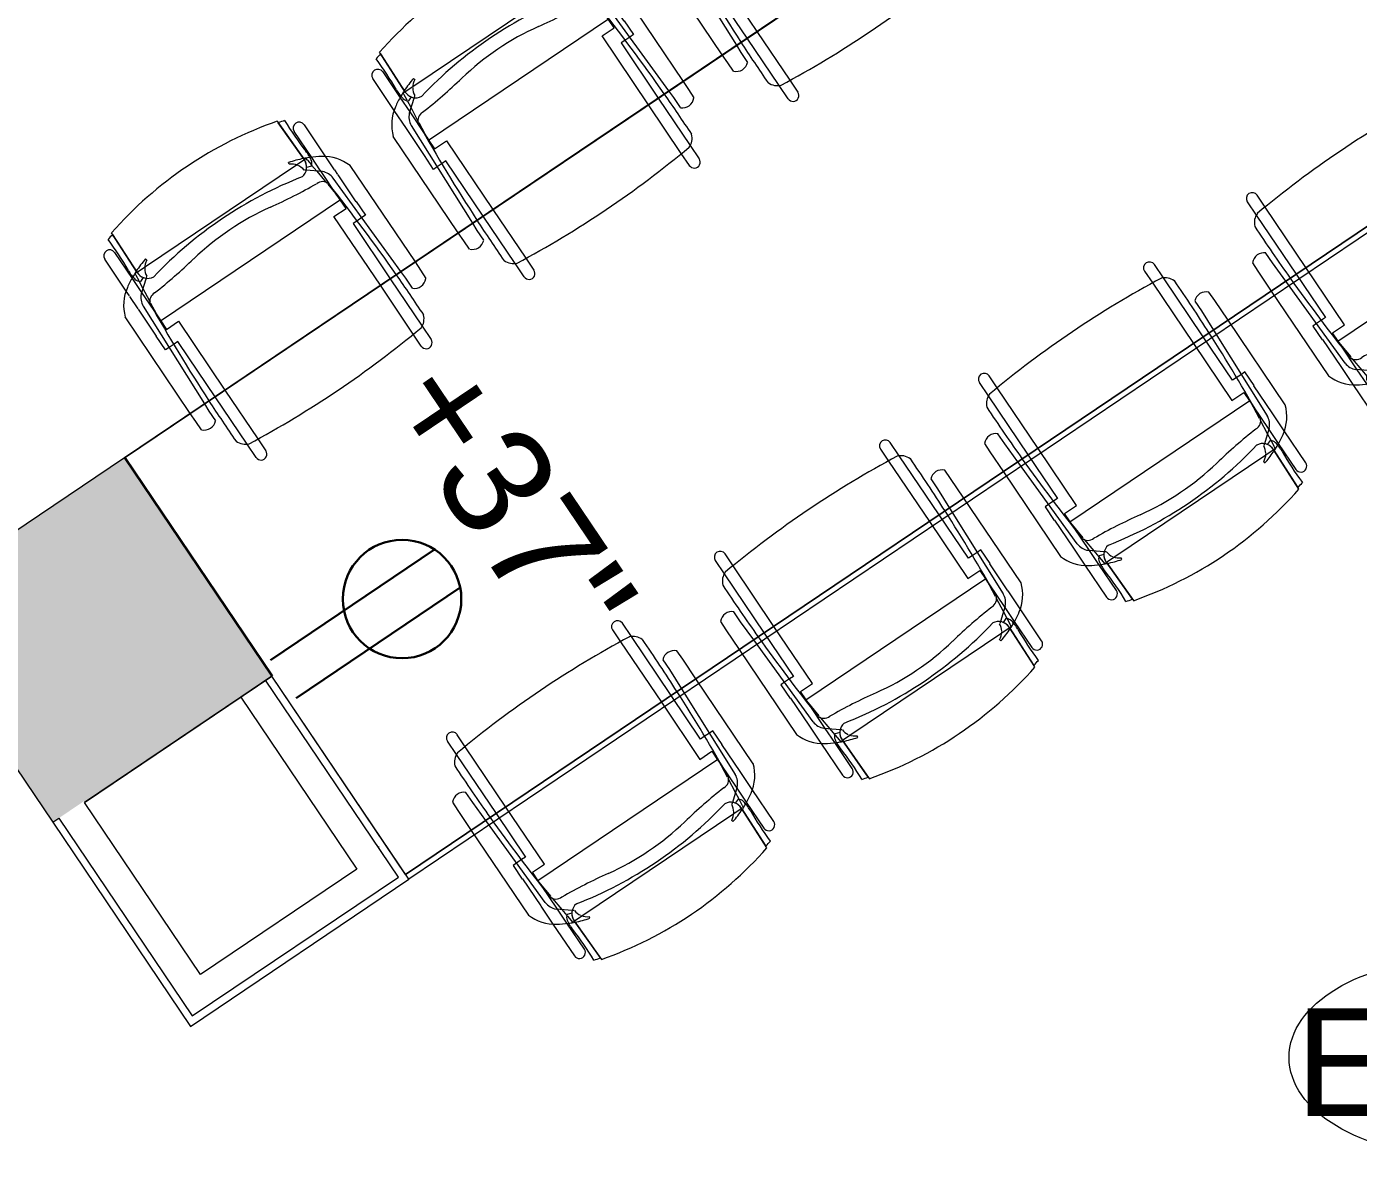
# Model space of a CAD drawing. Header units: inches. Extents: x 240 to 2120, y -1901 to 112.
# Drawn here: x 1100.8 to 1212, y -663.1 to -568.9 of the extents above; entities that cross this region are included whole.
import ezdxf

# ---------------------------------------------------------------- set-up
doc = ezdxf.new("R2010")
doc.units = ezdxf.units.IN
doc.header["$MEASUREMENT"] = 0
for name, color, linetype, lineweight in [('8th floor - 800-805 background_dwg', 8, 'Continuous', 9), ('A-ANNO-NOTE', 131, 'Continuous', 13), ('A-DETL', 90, 'Continuous', 9), ('A-WALL', 113, 'Continuous', 13), ('A-Wall-Bldg', 7, 'Continuous', 9), ('A-WALL-PATT', 111, 'Continuous', 13), ('I-FURN', 30, 'Continuous', 9), ('I-WALL', 2, 'Continuous', 13), ('Q-SPCQ-IDEN', 132, 'Continuous', 9)]:
    doc.layers.add(name, color=color, linetype=linetype, lineweight=lineweight)
doc.styles.add('Arial', font='arial.ttf', dxfattribs={"height": 9})
doc.styles.add('Swis721 Lt BT', font='swissl.ttf', dxfattribs={"height": 9})

# ---------------------------------------------------------------- blocks, each defined once
blk = doc.blocks.new('30 x 60 table9 - 30 x 60 table-5475430-FIRST FLOOR POWER _ SIGNAL')
at = {"layer": 'I-FURN'}
for p, q in [((-6670.32, 983.01), (-6670.32, 758.86)), ((-6670.32, 758.86), (-6670.32, 983.01)), ((-6628.32, 758.86), (-6628.32, 873.01)), ((-6628.32, 873.01), (-6628.32, 758.86)), ((-6648.32, 758.86), (-6670.32, 758.86)), ((-6628.32, 758.86), (-6648.32, 758.86))]:
    blk.add_line(p, q, dxfattribs=at)
blk = doc.blocks.new('F-Haworth_Chair_X99-Seminar - X99 Seminar Chair with Glides-V40-FIRST FLOOR POWER _ SIGNAL')
at = {"layer": 'I-FURN'}
for p, q in [((-8.34, 11.52), (-8.42, 7.57)), ((-8.42, 7.57), (-8.34, 11.37)), ((8.42, 7.57), (8.34, 11.52)), ((8.34, 11.37), (8.42, 7.57)), ((-10.04, 10.02), (-10.04, 6.81)), ((-9.04, 7.4), (-9.04, 10.02)), ((9.04, 10.02), (9.04, 7.4)), ((10.04, 6.81), (10.04, 10.02)), ((-7.18, 7.99), (-7.21, 8.13)), ((7.21, 8.13), (7.18, 7.99)), ((-10.04, 6.81), (-10.04, 5)), ((-9.13, 5.92), (-8.07, 6.77)), ((-9.04, 5.99), (-9.04, 7.4)), ((-8.68, 6.87), (-8.75, 6.22)), ((-8.62, 7.42), (-8.68, 6.91)), ((-8.6, 7.6), (-8.62, 7.43)), ((-8.61, 6.81), (-8.23, 6.95)), ((-8.49, 7.6), (-8.56, 7.6)), ((-7.65, 7.6), (-8.4, 7.6)), ((-8.07, 6.77), (-7.95, 6.87)), ((7.65, 7.6), (-7.65, 7.6)), ((8.4, 7.6), (7.65, 7.6)), ((7.95, 6.87), (8.07, 6.77)), ((8.07, 6.77), (9.13, 5.92)), ((8.23, 6.95), (8.61, 6.81)), ((8.56, 7.6), (8.49, 7.6)), ((8.62, 7.43), (8.6, 7.6)), ((8.68, 6.91), (8.62, 7.42)), ((8.75, 6.22), (8.68, 6.87)), ((9.04, 7.4), (9.04, 5.99)), ((10.04, 5), (10.04, 6.81)), ((-9.04, 3.62), (-9.04, 5.99)), ((-8.75, 6.22), (-8.88, 4.99)), ((8.88, 4.99), (8.75, 6.22)), ((9.04, 5.99), (9.04, 3.62)), ((-11.32, 5.06), (-11.32, -3.48)), ((-10.04, 4.99), (-10.04, 2.27)), ((-9.85, -3.48), (-9.57, 4.97)), ((-8.9, 4.8), (-9.07, 3.2)), ((-8.88, 4.99), (-8.89, 4.91)), ((8.89, 4.91), (8.88, 4.99)), ((9.07, 3.2), (8.9, 4.8)), ((9.57, 4.97), (9.85, -3.48)), ((10.04, 2.27), (10.04, 4.99)), ((11.32, -3.48), (11.32, 5.06)), ((-9.04, 3.43), (-9.04, 3.62)), ((-9.04, 3.12), (-9.04, 3.43)), ((9.04, 3.62), (9.04, 3.43)), ((9.04, 3.43), (9.04, 3.12)), ((-10.04, 2.27), (-10.07, 2.27)), ((-10.07, 2.27), (-10.07, 0.89)), ((-9.07, 3.2), (-9.07, 3.12)), ((-9.07, 3.12), (9.07, 3.12)), ((-9.04, 2.27), (-9.04, 3.12)), ((-7.83, 2.27), (-9.04, 2.27)), ((-7.83, -3.48), (-7.83, 2.27)), ((9.04, 2.27), (7.83, 2.27)), ((7.83, 2.27), (7.83, -3.48)), ((9.04, 3.12), (9.04, 2.27)), ((9.07, 3.12), (9.07, 3.2)), ((10.07, 2.27), (10.04, 2.27)), ((10.07, 0.89), (10.07, 2.27)), ((-10.07, 0.89), (-9.71, 0.89)), ((-9.71, 0.89), (-9.2, 0.89)), ((-9.2, 0.89), (-8.82, 0.89)), ((-8.82, 0.89), (-8.82, -3.48)), ((8.82, 0.89), (9.2, 0.89)), ((8.82, -3.48), (8.82, 0.89)), ((9.2, 0.89), (9.71, 0.89)), ((9.71, 0.89), (10.07, 0.89)), ((-11.32, -3.48), (-11.32, -5.48)), ((-9.92, -5.36), (-9.85, -3.48)), ((-8.82, -3.48), (-8.82, -9.44)), ((-7.83, -9.57), (-7.83, -3.48)), ((7.83, -3.48), (7.83, -9.57)), ((8.82, -9.44), (8.82, -3.48)), ((9.85, -3.48), (9.92, -5.36)), ((11.32, -5.48), (11.32, -3.48)), ((-11.32, -5.48), (-11.3, -6.32)), ((-9.92, -6.36), (-9.92, -5.36)), ((9.92, -5.36), (9.92, -6.36)), ((11.3, -6.32), (11.32, -5.48)), ((-8.82, -9.44), (-8.82, -10.78)), ((-7.83, -10.78), (-7.83, -9.57)), ((7.83, -9.57), (7.83, -10.78)), ((8.82, -10.78), (8.82, -9.44))]:
    blk.add_line(p, q, dxfattribs=at)
for centre, radius, start, end in [((0, -20.29), 32.89, 75.3075, 104.696), ((-36.06, 10.03), 27.2, 355.9857, 2.5118), ((0, -20.73), 33.17, 104.5766, 105.5522), ((0, -20.73), 33.17, 74.4478, 75.4234), ((36.06, 10.03), 27.2, 177.4882, 184.0143), ((-9.54, 10.02), 0.498, 360, 180), ((9.54, 10.02), 0.498, 360, 180), ((-5.2, 7.86), 3.74, 175.9857, 189.9064), ((-4.71, -1.15), 9.61, 105.0666, 111.8152), ((-6.55, 6.76), 1.38, 117.0503, 145.9813), ((6.55, 6.76), 1.38, 34.0187, 62.9497), ((4.71, -1.15), 9.61, 67.2631, 74.9334), ((5.2, 7.86), 3.74, 350.0936, 4.0143), ((-7.87, 3.92), 3.63, 121.9522, 161.8211), ((-4.71, -1.15), 9.61, 116.0036, 121.9522), ((-4.71, -1.15), 9.61, 113.5094, 116.0036), ((-8.28, 7.33), 0.613, 189.9064, 237.4573), ((-4.71, -1.15), 9.61, 112.927, 113.3607), ((-4.71, -1.15), 9.61, 111.8962, 112.7369), ((-7.37, 7.55), 1.05, 178.8214, 214.7998), ((-7.37, 7.55), 1.05, 178.8214, 264.0446), ((-6.55, 6.76), 1.38, 147.5752, 174.9122), ((0, -26.49), 33.83, 77.2285, 102.7715), ((7.37, 7.55), 1.05, 275.9554, 1.1786), ((6.55, 6.76), 1.38, 5.0878, 32.4248), ((7.37, 7.55), 1.05, 325.2002, 1.1786), ((4.71, -1.15), 9.61, 66.6393, 67.073), ((4.71, -1.15), 9.61, 63.9964, 66.4906), ((8.28, 7.33), 0.613, 302.5427, 350.0936), ((4.71, -1.15), 9.61, 58.0478, 63.9964), ((7.87, 3.92), 3.63, 18.1789, 58.0478), ((-8.18, 4.9), 1.39, 132.8922, 177.1987), ((-11.32, 48.08), 42.84, 274.2301, 280.0233), ((0, -15.97), 22.19, 79.9767, 100.0233), ((11.32, 48.08), 42.84, 259.9767, 265.7699), ((8.18, 4.9), 1.39, 2.8013, 47.1078), ((144.06, -7.32), 153.52, 175.4787, 178.5649), ((-8.24, 4.59), 0.763, 84.2338, 165.7662), ((8.24, 4.59), 0.763, 14.2338, 95.7662), ((-144.06, -7.32), 153.52, 1.434, 4.5213), ((144.06, -7.32), 153.52, 178.5649, 180.5251), ((-144.06, -7.32), 153.52, 359.4749, 1.434), ((-10.58, -5.68), 0.956, 221.8901, 314.1099), ((10.58, -5.68), 0.956, 225.8901, 318.1099), ((-8.21, -8.28), 1.31, 200.0433, 249.9567), ((8.21, -8.28), 1.31, 290.0433, 339.9567), ((0, 75.01), 84.96, 264.1475, 275.8525), ((-8.32, -10.78), 0.495, 180, 360), ((8.32, -10.78), 0.495, 180, 360)]:
    blk.add_arc(centre, radius, start, end, dxfattribs=at)
blk = doc.blocks.new('F-Haworth_Chair_X99-Seminar - X99 Seminar Chair with Glides-V41-FIRST FLOOR POWER _ SIGNAL')
at = {"layer": 'I-FURN'}
for p, q in [((-8.34, 11.52), (-8.42, 7.57)), ((-8.42, 7.57), (-8.34, 11.37)), ((8.42, 7.57), (8.34, 11.52)), ((8.34, 11.37), (8.42, 7.57)), ((-10.04, 10.02), (-10.04, 6.81)), ((-9.04, 7.4), (-9.04, 10.02)), ((9.04, 10.02), (9.04, 7.4)), ((10.04, 6.81), (10.04, 10.02)), ((-7.18, 7.99), (-7.21, 8.13)), ((7.21, 8.13), (7.18, 7.99)), ((-10.04, 6.81), (-10.04, 5)), ((-9.13, 5.92), (-8.07, 6.77)), ((-9.04, 6.01), (-9.04, 7.4)), ((-8.68, 6.87), (-8.75, 6.22)), ((-8.62, 7.42), (-8.68, 6.91)), ((-8.6, 7.6), (-8.62, 7.43)), ((-8.61, 6.81), (-8.23, 6.95)), ((-8.49, 7.6), (-8.56, 7.6)), ((-7.65, 7.6), (-8.4, 7.6)), ((-8.07, 6.77), (-7.95, 6.87)), ((7.65, 7.6), (-7.65, 7.6)), ((8.4, 7.6), (7.65, 7.6)), ((7.95, 6.87), (8.07, 6.77)), ((8.07, 6.77), (9.13, 5.92)), ((8.23, 6.95), (8.61, 6.81)), ((8.56, 7.6), (8.49, 7.6)), ((8.62, 7.43), (8.6, 7.6)), ((8.68, 6.91), (8.62, 7.42)), ((8.75, 6.22), (8.69, 6.82)), ((9.04, 7.4), (9.04, 5.99)), ((10.04, 5), (10.04, 6.81)), ((-9.04, 3.62), (-9.04, 5.99)), ((-8.75, 6.22), (-8.88, 4.99)), ((8.88, 4.99), (8.75, 6.22)), ((9.04, 5.99), (9.04, 3.62)), ((-11.32, 5.06), (-11.32, -3.48)), ((-10.04, 4.99), (-10.04, 2.27)), ((-9.85, -3.48), (-9.57, 4.97)), ((-8.9, 4.8), (-9.07, 3.2)), ((-8.88, 4.99), (-8.89, 4.91)), ((8.89, 4.91), (8.88, 4.99)), ((9.07, 3.2), (8.9, 4.8)), ((9.57, 4.97), (9.85, -3.48)), ((10.04, 2.27), (10.04, 4.99)), ((11.32, -3.49), (11.32, 5.06)), ((-9.04, 3.43), (-9.04, 3.62)), ((-9.04, 3.12), (-9.04, 3.43)), ((9.04, 3.62), (9.04, 3.43)), ((9.04, 3.43), (9.04, 3.12)), ((-10.04, 2.27), (-10.07, 2.27)), ((-10.07, 2.27), (-10.07, 0.89)), ((-9.07, 3.2), (-9.07, 3.12)), ((-9.07, 3.12), (9.07, 3.12)), ((-9.04, 2.27), (-9.04, 3.12)), ((-7.83, 2.27), (-9.04, 2.27)), ((-7.83, -3.48), (-7.83, 2.27)), ((9.04, 2.27), (7.83, 2.27)), ((7.83, 2.27), (7.83, -3.48)), ((9.04, 3.12), (9.04, 2.27)), ((9.07, 3.12), (9.07, 3.2)), ((10.07, 2.27), (10.04, 2.27)), ((10.07, 0.89), (10.07, 2.27)), ((-10.07, 0.89), (-9.71, 0.89)), ((-9.71, 0.89), (-9.2, 0.89)), ((-9.2, 0.89), (-8.82, 0.89)), ((-8.82, 0.89), (-8.82, -3.48)), ((8.82, 0.89), (9.2, 0.89)), ((8.82, -3.48), (8.82, 0.89)), ((9.2, 0.89), (9.71, 0.89)), ((9.71, 0.89), (10.07, 0.89)), ((-11.32, -3.48), (-11.32, -5.48)), ((-9.92, -5.36), (-9.85, -3.48)), ((-8.82, -3.48), (-8.82, -9.44)), ((-7.83, -9.57), (-7.83, -3.48)), ((7.83, -3.48), (7.83, -9.57)), ((8.82, -9.44), (8.82, -3.48)), ((9.85, -3.48), (9.92, -5.36)), ((11.32, -5.48), (11.32, -3.49)), ((-11.32, -5.48), (-11.3, -6.32)), ((-9.92, -6.36), (-9.92, -5.36)), ((9.92, -5.36), (9.92, -6.36)), ((11.3, -6.32), (11.32, -5.48)), ((-8.82, -9.44), (-8.82, -10.78)), ((-7.83, -10.78), (-7.83, -9.57)), ((7.83, -9.57), (7.83, -10.78)), ((8.82, -10.78), (8.82, -9.44))]:
    blk.add_line(p, q, dxfattribs=at)
for centre, radius, start, end in [((0, -20.29), 32.89, 75.3075, 104.696), ((-36.06, 10.03), 27.2, 355.9857, 2.5118), ((0, -20.73), 33.17, 104.5766, 105.5522), ((0, -20.73), 33.17, 74.4478, 75.4234), ((36.06, 10.03), 27.2, 177.4882, 184.0143), ((-9.54, 10.02), 0.498, 360, 180), ((9.54, 10.02), 0.498, 360, 180), ((-5.2, 7.86), 3.74, 175.9857, 189.9064), ((-4.71, -1.15), 9.61, 105.0666, 112.7369), ((-6.55, 6.76), 1.38, 117.0503, 145.9813), ((6.55, 6.76), 1.38, 34.0187, 62.9497), ((4.71, -1.15), 9.61, 67.2631, 74.9334), ((5.2, 7.86), 3.74, 350.0936, 4.0143), ((-7.87, 3.92), 3.63, 121.9522, 161.8211), ((-4.71, -1.15), 9.61, 116.0036, 121.9522), ((-4.71, -1.15), 9.61, 113.5094, 116.0036), ((-8.28, 7.33), 0.613, 189.9064, 237.4573), ((-4.71, -1.15), 9.61, 112.927, 113.3607), ((-7.37, 7.55), 1.05, 178.8214, 214.7998), ((-7.37, 7.55), 1.05, 178.8214, 264.0446), ((-6.55, 6.76), 1.38, 147.5752, 174.9122), ((0, -26.49), 33.83, 77.2285, 102.7715), ((7.37, 7.55), 1.05, 275.9554, 1.1786), ((6.55, 6.76), 1.38, 5.0878, 30.6272), ((7.37, 7.55), 1.05, 325.2002, 1.1786), ((4.71, -1.15), 9.61, 66.6393, 67.073), ((4.71, -1.15), 9.61, 63.9964, 66.4906), ((8.28, 7.33), 0.613, 302.5427, 350.0936), ((4.71, -1.15), 9.61, 58.0478, 63.9964), ((7.87, 3.92), 3.63, 18.1789, 58.0478), ((-8.18, 4.9), 1.39, 132.8922, 177.1987), ((-11.32, 48.08), 42.84, 274.2301, 280.0233), ((0, -15.97), 22.19, 79.9767, 100.0233), ((11.32, 48.08), 42.84, 259.9767, 265.7699), ((8.18, 4.9), 1.39, 2.8013, 47.1078), ((144.06, -7.32), 153.52, 175.4787, 178.5664), ((-8.24, 4.59), 0.763, 84.2338, 165.7662), ((8.24, 4.59), 0.763, 14.2338, 95.7662), ((-144.06, -7.32), 153.52, 1.4325, 4.5213), ((144.06, -7.32), 153.52, 178.5664, 180.5251), ((-144.06, -7.32), 153.52, 359.4749, 1.4325), ((-10.58, -5.68), 0.956, 221.8901, 314.1099), ((10.58, -5.68), 0.956, 225.8901, 318.1099), ((-8.21, -8.28), 1.31, 200.0433, 249.9567), ((8.21, -8.28), 1.31, 290.0433, 339.9567), ((0, 75.01), 84.96, 264.1475, 275.8525), ((-8.32, -10.78), 0.495, 180, 360), ((8.32, -10.78), 0.495, 180, 360)]:
    blk.add_arc(centre, radius, start, end, dxfattribs=at)
blk = doc.blocks.new('F-Haworth_Chair_X99-Seminar - X99 Seminar Chair with Glides-V42-FIRST FLOOR POWER _ SIGNAL')
at = {"layer": 'I-FURN'}
for p, q in [((-8.34, 11.52), (-8.42, 7.57)), ((-8.42, 7.57), (-8.34, 11.37)), ((8.42, 7.57), (8.34, 11.52)), ((8.34, 11.37), (8.42, 7.57)), ((-10.04, 10.02), (-10.04, 6.81)), ((-9.04, 7.4), (-9.04, 10.02)), ((9.04, 10.02), (9.04, 7.4)), ((10.04, 6.81), (10.04, 10.02)), ((-7.18, 7.99), (-7.21, 8.13)), ((7.21, 8.13), (7.18, 7.99)), ((-10.04, 6.81), (-10.04, 5)), ((-9.13, 5.92), (-8.07, 6.77)), ((-9.04, 5.99), (-9.04, 7.4)), ((-8.68, 6.87), (-8.75, 6.22)), ((-8.62, 7.42), (-8.68, 6.91)), ((-8.6, 7.6), (-8.62, 7.45)), ((-8.61, 6.81), (-8.23, 6.95)), ((-7.65, 7.6), (-8.4, 7.6)), ((-8.07, 6.77), (-7.95, 6.87)), ((7.65, 7.6), (-7.65, 7.6)), ((8.4, 7.6), (7.65, 7.6)), ((7.95, 6.87), (8.07, 6.77)), ((8.07, 6.77), (9.13, 5.92)), ((8.23, 6.95), (8.61, 6.81)), ((8.56, 7.6), (8.49, 7.6)), ((8.62, 7.43), (8.6, 7.6)), ((8.67, 6.94), (8.62, 7.42)), ((8.75, 6.22), (8.68, 6.87)), ((9.04, 7.4), (9.04, 5.99)), ((10.04, 5), (10.04, 6.81)), ((-9.04, 3.62), (-9.04, 5.99)), ((-8.75, 6.22), (-8.88, 4.99)), ((8.88, 4.99), (8.75, 6.22)), ((9.04, 5.99), (9.04, 3.62)), ((-11.32, 5.06), (-11.32, -3.49)), ((-10.04, 4.99), (-10.04, 2.27)), ((-9.85, -3.49), (-9.57, 4.97)), ((-8.9, 4.8), (-9.07, 3.2)), ((-8.88, 4.99), (-8.89, 4.91)), ((8.89, 4.91), (8.88, 4.99)), ((9.07, 3.2), (8.9, 4.8)), ((9.57, 4.97), (9.85, -3.49)), ((10.04, 2.27), (10.04, 4.99)), ((11.32, -3.49), (11.32, 5.06)), ((-9.04, 3.43), (-9.04, 3.62)), ((-9.04, 3.12), (-9.04, 3.43)), ((9.04, 3.62), (9.04, 3.43)), ((9.04, 3.43), (9.04, 3.12)), ((-10.04, 2.27), (-10.07, 2.27)), ((-10.07, 2.27), (-10.07, 0.89)), ((-9.07, 3.2), (-9.07, 3.12)), ((-9.07, 3.12), (9.07, 3.12)), ((-9.04, 2.27), (-9.04, 3.12)), ((-7.83, 2.27), (-9.04, 2.27)), ((-7.83, -3.49), (-7.83, 2.27)), ((9.04, 2.27), (7.83, 2.27)), ((7.83, 2.27), (7.83, -3.49)), ((9.04, 3.12), (9.04, 2.27)), ((9.07, 3.12), (9.07, 3.2)), ((10.07, 2.27), (10.04, 2.27)), ((10.07, 0.89), (10.07, 2.27)), ((-10.07, 0.89), (-9.71, 0.89)), ((-9.71, 0.89), (-9.2, 0.89)), ((-9.2, 0.89), (-8.82, 0.89)), ((-8.82, 0.89), (-8.82, -3.49)), ((8.82, 0.89), (9.2, 0.89)), ((8.82, -3.49), (8.82, 0.89)), ((9.2, 0.89), (9.71, 0.89)), ((9.71, 0.89), (10.07, 0.89)), ((-11.32, -3.49), (-11.32, -5.48)), ((-9.92, -5.36), (-9.85, -3.49)), ((-8.82, -3.49), (-8.82, -9.44)), ((-7.83, -9.57), (-7.83, -3.49)), ((7.83, -3.49), (7.83, -9.57)), ((8.82, -9.44), (8.82, -3.49)), ((9.85, -3.49), (9.92, -5.36)), ((11.32, -5.48), (11.32, -3.49)), ((-11.32, -5.48), (-11.3, -6.32)), ((-9.92, -6.36), (-9.92, -5.36)), ((9.92, -5.36), (9.92, -6.36)), ((11.3, -6.32), (11.32, -5.48)), ((-8.82, -9.44), (-8.82, -10.78)), ((-7.83, -10.78), (-7.83, -9.57)), ((7.83, -9.57), (7.83, -10.78)), ((8.82, -10.78), (8.82, -9.44))]:
    blk.add_line(p, q, dxfattribs=at)
for centre, radius, start, end in [((0, -20.29), 32.89, 75.3075, 104.696), ((-36.06, 10.03), 27.2, 355.9857, 2.5118), ((0, -20.73), 33.17, 104.5766, 105.5522), ((0, -20.73), 33.17, 74.4478, 75.4234), ((36.06, 10.03), 27.2, 177.4882, 184.0143), ((-9.54, 10.02), 0.498, 360, 180), ((9.54, 10.02), 0.498, 360, 180), ((-5.2, 7.86), 3.74, 175.9857, 189.9064), ((-4.71, -1.15), 9.61, 105.0666, 112.7369), ((-6.55, 6.76), 1.38, 117.0503, 145.9813), ((6.55, 6.76), 1.38, 34.0187, 62.9497), ((4.71, -1.15), 9.61, 67.2631, 74.9334), ((5.2, 7.86), 3.74, 350.0936, 4.0143), ((-7.87, 3.92), 3.63, 121.9522, 161.8211), ((-4.71, -1.15), 9.61, 116.0036, 121.9522), ((-4.71, -1.15), 9.61, 113.5094, 116.0036), ((-8.28, 7.33), 0.613, 189.9064, 237.4573), ((-4.71, -1.15), 9.61, 112.9418, 113.3607), ((-7.37, 7.55), 1.05, 178.8214, 214.7998), ((-7.37, 7.55), 1.05, 178.8214, 264.0446), ((-6.55, 6.76), 1.38, 147.5752, 174.9122), ((0, -26.49), 33.83, 77.2285, 102.7715), ((7.37, 7.55), 1.05, 275.9554, 1.1786), ((6.55, 6.76), 1.38, 5.0878, 32.4248), ((7.37, 7.55), 1.05, 325.2002, 1.1786), ((4.71, -1.15), 9.61, 66.6393, 67.073), ((4.71, -1.15), 9.61, 63.9964, 66.4906), ((8.28, 7.33), 0.613, 302.5427, 350.0936), ((4.71, -1.15), 9.61, 58.0478, 63.9964), ((7.87, 3.92), 3.63, 18.1789, 58.0478), ((-8.18, 4.9), 1.39, 132.8922, 177.1987), ((-11.32, 48.08), 42.84, 274.2301, 280.0233), ((0, -15.97), 22.19, 79.9767, 100.0233), ((11.32, 48.08), 42.84, 259.9767, 265.7699), ((8.18, 4.9), 1.39, 2.8013, 47.1078), ((144.06, -7.32), 153.52, 175.4787, 178.568), ((-8.24, 4.59), 0.763, 84.2338, 165.7662), ((8.24, 4.59), 0.763, 14.2338, 95.7662), ((-144.06, -7.32), 153.52, 1.4309, 4.5213), ((144.06, -7.32), 153.52, 178.568, 180.5251), ((-144.06, -7.32), 153.52, 359.4749, 1.4309), ((-10.58, -5.68), 0.956, 221.8901, 314.1099), ((10.58, -5.68), 0.956, 225.8901, 318.1099), ((-8.21, -8.28), 1.31, 200.0433, 249.9567), ((8.21, -8.28), 1.31, 290.0433, 339.9567), ((0, 75.01), 84.96, 264.1475, 275.8525), ((-8.32, -10.78), 0.495, 180, 360), ((8.32, -10.78), 0.495, 180, 360)]:
    blk.add_arc(centre, radius, start, end, dxfattribs=at)
blk = doc.blocks.new('F-Haworth_Chair_X99-Seminar - X99 Seminar Chair with Glides-V43-FIRST FLOOR POWER _ SIGNAL')
at = {"layer": 'I-FURN'}
for p, q in [((-8.34, 11.52), (-8.42, 7.57)), ((-8.42, 7.57), (-8.34, 11.37)), ((8.42, 7.57), (8.34, 11.52)), ((8.34, 11.37), (8.42, 7.57)), ((-10.04, 10.02), (-10.04, 6.81)), ((-9.04, 7.4), (-9.04, 10.02)), ((9.04, 10.02), (9.04, 7.4)), ((10.04, 6.81), (10.04, 10.02)), ((-7.18, 7.99), (-7.21, 8.13)), ((7.21, 8.13), (7.18, 7.99)), ((-10.04, 6.81), (-10.04, 5)), ((-9.13, 5.92), (-8.07, 6.77)), ((-9.04, 5.99), (-9.04, 7.4)), ((-8.68, 6.87), (-8.75, 6.22)), ((-8.64, 7.21), (-8.68, 6.91)), ((-8.62, 7.42), (-8.64, 7.29)), ((-8.6, 7.6), (-8.62, 7.43)), ((-8.61, 6.81), (-8.23, 6.95)), ((-8.49, 7.6), (-8.56, 7.6)), ((-7.65, 7.6), (-8.4, 7.6)), ((-8.07, 6.77), (-8.03, 6.81)), ((-8, 6.83), (-7.95, 6.87)), ((7.65, 7.6), (-7.65, 7.6)), ((8.4, 7.6), (7.65, 7.6)), ((7.95, 6.87), (8.07, 6.77)), ((8.07, 6.77), (9.13, 5.92)), ((8.23, 6.95), (8.61, 6.81)), ((8.56, 7.6), (8.49, 7.6)), ((8.62, 7.43), (8.6, 7.6)), ((8.68, 6.91), (8.62, 7.42)), ((8.75, 6.22), (8.68, 6.87)), ((9.04, 7.4), (9.04, 5.99)), ((10.04, 5), (10.04, 6.81)), ((-9.04, 3.62), (-9.04, 5.99)), ((-8.75, 6.22), (-8.88, 4.99)), ((8.88, 4.99), (8.75, 6.22)), ((9.04, 5.99), (9.04, 3.62)), ((-11.32, 5.06), (-11.32, -3.47)), ((-10.04, 4.99), (-10.04, 2.27)), ((-9.85, -3.47), (-9.57, 4.97)), ((-8.9, 4.8), (-9.07, 3.2)), ((-8.88, 4.99), (-8.89, 4.91)), ((8.89, 4.92), (8.88, 4.99)), ((9.07, 3.2), (8.9, 4.8)), ((9.57, 4.97), (9.85, -3.48)), ((10.04, 2.27), (10.04, 4.99)), ((11.32, -3.48), (11.32, 5.06)), ((-9.04, 3.43), (-9.04, 3.62)), ((-9.04, 3.12), (-9.04, 3.43)), ((9.04, 3.62), (9.04, 3.43)), ((9.04, 3.43), (9.04, 3.12)), ((-10.04, 2.27), (-10.07, 2.27)), ((-10.07, 2.27), (-10.07, 0.89)), ((-9.07, 3.2), (-9.07, 3.12)), ((-9.07, 3.12), (9.07, 3.12)), ((-9.04, 2.27), (-9.04, 3.12)), ((-7.83, 2.27), (-9.04, 2.27)), ((-7.83, -3.47), (-7.83, 2.27)), ((9.04, 2.27), (7.83, 2.27)), ((7.83, 2.27), (7.83, -3.48)), ((9.04, 3.12), (9.04, 2.27)), ((9.07, 3.12), (9.07, 3.2)), ((10.07, 2.27), (10.04, 2.27)), ((10.07, 0.89), (10.07, 2.27)), ((-10.07, 0.89), (-9.71, 0.89)), ((-9.71, 0.89), (-9.2, 0.89)), ((-9.2, 0.89), (-8.82, 0.89)), ((-8.82, 0.89), (-8.82, -3.47)), ((8.82, 0.89), (9.2, 0.89)), ((8.82, -3.48), (8.82, 0.89)), ((9.2, 0.89), (9.71, 0.89)), ((9.71, 0.89), (10.07, 0.89)), ((-11.32, -3.47), (-11.32, -5.48)), ((-9.92, -5.36), (-9.85, -3.47)), ((-8.82, -3.47), (-8.82, -9.44)), ((-7.83, -9.57), (-7.83, -3.47)), ((7.83, -3.48), (7.83, -9.57)), ((8.82, -9.44), (8.82, -3.48)), ((9.85, -3.48), (9.92, -5.36)), ((11.32, -5.48), (11.32, -3.48)), ((-11.32, -5.48), (-11.3, -6.32)), ((-9.92, -6.36), (-9.92, -5.36)), ((9.92, -5.36), (9.92, -6.36)), ((11.3, -6.32), (11.32, -5.48)), ((-8.82, -9.44), (-8.82, -10.78)), ((-7.83, -10.78), (-7.83, -9.57)), ((7.83, -9.57), (7.83, -10.78)), ((8.82, -10.78), (8.82, -9.44))]:
    blk.add_line(p, q, dxfattribs=at)
for centre, radius, start, end in [((0, -20.29), 32.89, 75.3075, 104.696), ((-36.06, 10.03), 27.2, 355.9857, 2.5118), ((0, -20.73), 33.17, 104.5766, 105.5522), ((0, -20.73), 33.17, 74.4478, 75.4234), ((36.06, 10.03), 27.2, 177.4882, 184.0143), ((-9.54, 10.02), 0.498, 360, 180), ((9.54, 10.02), 0.498, 360, 180), ((-5.2, 7.86), 3.74, 175.9857, 189.9064), ((-4.71, -1.15), 9.61, 105.0666, 112.7369), ((-6.55, 6.76), 1.38, 117.0503, 145.9813), ((6.55, 6.76), 1.38, 34.0187, 62.9497), ((4.71, -1.15), 9.61, 67.2631, 74.9334), ((5.2, 7.86), 3.74, 350.0936, 4.0143), ((-7.87, 3.92), 3.63, 121.9522, 161.8211), ((-4.71, -1.15), 9.61, 116.1882, 121.9522), ((-4.71, -1.15), 9.61, 113.5094, 116.0036), ((-8.28, 7.33), 0.613, 189.9064, 237.4573), ((-4.71, -1.15), 9.61, 112.927, 113.3607), ((-7.37, 7.55), 1.05, 178.8214, 214.7998), ((-7.37, 7.55), 1.05, 178.8214, 264.0446), ((-6.55, 6.76), 1.38, 147.5752, 174.9122), ((0, -26.49), 33.83, 77.2285, 102.7715), ((7.37, 7.55), 1.05, 275.9554, 1.1786), ((6.55, 6.76), 1.38, 5.0878, 32.4248), ((7.37, 7.55), 1.05, 325.2002, 1.1786), ((4.71, -1.15), 9.61, 66.6393, 67.073), ((4.71, -1.15), 9.61, 63.9964, 66.4906), ((8.28, 7.33), 0.613, 302.5427, 350.0936), ((4.71, -1.15), 9.61, 58.0478, 63.9964), ((7.87, 3.92), 3.63, 18.1789, 58.0478), ((-8.18, 4.9), 1.39, 132.8922, 177.1987), ((-11.32, 48.08), 42.84, 274.2301, 280.0233), ((0, -15.97), 22.19, 79.9767, 100.0233), ((11.32, 48.08), 42.84, 259.9767, 265.7699), ((8.18, 4.9), 1.39, 2.8013, 47.1078), ((144.06, -7.32), 153.52, 175.4787, 178.5633), ((-8.24, 4.59), 0.763, 84.2338, 165.7662), ((8.24, 4.59), 0.763, 14.2338, 95.7662), ((-144.06, -7.32), 153.52, 1.4356, 4.5213), ((144.06, -7.32), 153.52, 178.5633, 180.5251), ((-144.06, -7.32), 153.52, 359.4749, 1.4356), ((-10.58, -5.68), 0.956, 221.8901, 314.1099), ((10.58, -5.68), 0.956, 225.8901, 318.1099), ((-8.21, -8.28), 1.31, 200.0433, 249.9567), ((8.21, -8.28), 1.31, 290.0433, 339.9567), ((0, 75.01), 84.96, 264.1475, 275.8525), ((-8.32, -10.78), 0.495, 180, 360), ((8.32, -10.78), 0.495, 180, 360)]:
    blk.add_arc(centre, radius, start, end, dxfattribs=at)
blk = doc.blocks.new('F-Haworth_Chair_X99-Seminar - X99 Seminar Chair with Glides-V44-FIRST FLOOR POWER _ SIGNAL')
at = {"layer": 'I-FURN'}
for p, q in [((-8.82, 9.44), (-8.82, 10.78)), ((-7.83, 10.78), (-7.83, 9.57)), ((7.83, 9.57), (7.83, 10.78)), ((8.82, 10.78), (8.82, 9.44)), ((-8.82, 4.66), (-8.82, 9.44)), ((-7.83, 9.57), (-7.83, 4.66)), ((7.83, 4.66), (7.83, 9.57)), ((8.82, 9.44), (8.82, 4.66)), ((-11.32, 5.48), (-11.3, 6.32)), ((-9.92, 6.36), (-9.92, 5.36)), ((9.92, 5.36), (9.92, 6.36)), ((11.3, 6.32), (11.32, 5.48)), ((-11.32, 4.66), (-11.32, 5.48)), ((-11.32, -5.06), (-11.32, 4.66)), ((-9.92, 5.36), (-9.89, 4.66)), ((-9.89, 4.66), (-9.57, -4.97)), ((-8.82, 1.42), (-8.82, 4.66)), ((-7.83, 4.66), (-7.83, -2.27)), ((7.83, -2.27), (7.83, 4.66)), ((8.82, 4.66), (8.82, -0.89)), ((9.57, -4.97), (9.89, 4.66)), ((9.89, 4.66), (9.92, 5.36)), ((11.32, 5.48), (11.32, 4.66)), ((11.32, 4.66), (11.32, -5.06)), ((-8.82, -0.89), (-8.82, 1.38)), ((-10.07, -0.89), (-9.71, -0.89)), ((-10.07, -2.27), (-10.07, -0.89)), ((-9.71, -0.89), (-9.2, -0.89)), ((-9.2, -0.89), (-8.82, -0.89)), ((8.82, -0.89), (9.2, -0.89)), ((9.2, -0.89), (9.71, -0.89)), ((9.71, -0.89), (10.07, -0.89)), ((10.07, -0.89), (10.07, -2.27)), ((-10.04, -2.27), (-10.07, -2.27)), ((-10.04, -4.99), (-10.04, -2.27)), ((-9.07, -3.12), (9.07, -3.12)), ((-9.07, -3.2), (-9.07, -3.12)), ((-8.9, -4.8), (-9.07, -3.2)), ((-9.04, -2.27), (-9.04, -3.12)), ((-7.83, -2.27), (-9.04, -2.27)), ((-9.04, -3.12), (-9.04, -3.43)), ((9.04, -2.27), (7.83, -2.27)), ((9.07, -3.2), (8.9, -4.8)), ((9.04, -3.12), (9.04, -2.27)), ((9.04, -3.43), (9.04, -3.12)), ((9.07, -3.12), (9.07, -3.2)), ((10.04, -2.27), (10.04, -4.99)), ((10.07, -2.27), (10.04, -2.27)), ((-9.04, -3.43), (-9.04, -3.62)), ((-9.04, -3.62), (-9.04, -5.99)), ((9.04, -3.62), (9.04, -3.43)), ((9.04, -5.99), (9.04, -3.62)), ((-10.04, -6.81), (-10.04, -5)), ((-8.88, -4.99), (-8.89, -4.91)), ((-8.75, -6.22), (-8.88, -4.99)), ((8.88, -4.99), (8.75, -6.22)), ((8.89, -4.91), (8.88, -4.99)), ((10.04, -5), (10.04, -6.81)), ((-9.13, -5.92), (-8.07, -6.77)), ((-9.04, -5.99), (-9.04, -7.4)), ((-8.68, -6.87), (-8.75, -6.22)), ((8.07, -6.77), (9.13, -5.92)), ((8.75, -6.22), (8.68, -6.87)), ((9.04, -7.4), (9.04, -5.99)), ((-10.04, -10.02), (-10.04, -6.81)), ((-9.04, -7.4), (-9.04, -10.02)), ((-8.62, -7.42), (-8.68, -6.91)), ((-8.6, -7.6), (-8.62, -7.43)), ((-8.61, -6.81), (-8.23, -6.95)), ((-8.49, -7.6), (-8.56, -7.6)), ((-8.42, -7.57), (-8.34, -11.37)), ((-8.34, -11.52), (-8.42, -7.57)), ((-7.65, -7.6), (-8.4, -7.6)), ((-8.07, -6.77), (-7.95, -6.87)), ((7.65, -7.6), (-7.65, -7.6)), ((8.4, -7.6), (7.65, -7.6)), ((7.95, -6.87), (8.07, -6.77)), ((8.23, -6.95), (8.61, -6.81)), ((8.34, -11.37), (8.42, -7.57)), ((8.42, -7.57), (8.34, -11.52)), ((8.56, -7.6), (8.49, -7.6)), ((8.62, -7.43), (8.6, -7.6)), ((8.68, -6.91), (8.62, -7.42)), ((9.04, -10.02), (9.04, -7.4)), ((10.04, -6.81), (10.04, -10.02)), ((-7.18, -7.99), (-7.21, -8.13)), ((7.21, -8.13), (7.18, -7.99))]:
    blk.add_line(p, q, dxfattribs=at)
for centre, radius, start, end in [((-8.32, 10.78), 0.495, 0, 180), ((8.32, 10.78), 0.495, 0, 180), ((-8.21, 8.28), 1.31, 110.0433, 159.9567), ((0, -75.01), 84.96, 84.1475, 95.8525), ((8.21, 8.28), 1.31, 20.0433, 69.9567), ((144.06, 7.32), 153.52, 179.4749, 180.9955), ((-144.06, 7.32), 153.52, 359.0056, 0.5251), ((-10.58, 5.68), 0.956, 45.8901, 138.1099), ((10.58, 5.68), 0.956, 41.8901, 134.1099), ((144.06, 7.32), 153.52, 180.9955, 184.5213), ((-144.06, 7.32), 153.52, 355.4787, 359.0056), ((-7.87, -3.92), 3.63, 198.1789, 238.0478), ((-8.18, -4.9), 1.39, 182.8013, 227.1078), ((-8.24, -4.59), 0.763, 194.2338, 275.7662), ((-11.32, -48.08), 42.84, 79.9767, 85.7699), ((11.32, -48.08), 42.84, 94.2301, 100.0233), ((8.24, -4.59), 0.763, 264.2338, 345.7662), ((8.18, -4.9), 1.39, 312.8922, 357.1987), ((7.87, -3.92), 3.63, 301.9522, 341.8211), ((-7.37, -7.55), 1.05, 95.9554, 181.1786), ((0, 26.49), 33.83, 257.2285, 282.7715), ((0, 15.97), 22.19, 259.9767, 280.0233), ((7.37, -7.55), 1.05, 358.8214, 84.0446), ((-4.71, 1.15), 9.61, 238.0478, 243.9964), ((-5.2, -7.86), 3.74, 170.0936, 184.0143), ((-4.71, 1.15), 9.61, 243.9964, 246.4906), ((-8.28, -7.33), 0.613, 122.5427, 170.0936), ((-4.71, 1.15), 9.61, 246.6393, 247.073), ((-7.37, -7.55), 1.05, 145.2002, 181.1786), ((-4.71, 1.15), 9.61, 247.2631, 254.9334), ((-6.55, -6.76), 1.38, 185.0878, 212.4248), ((-6.55, -6.76), 1.38, 212.4527, 242.9497), ((6.55, -6.76), 1.38, 297.0503, 325.9813), ((4.71, 1.15), 9.61, 285.0666, 292.7369), ((6.55, -6.76), 1.38, 327.5752, 354.9122), ((7.37, -7.55), 1.05, 358.8214, 34.7998), ((4.71, 1.15), 9.61, 292.927, 293.3607), ((4.71, 1.15), 9.61, 293.5094, 296.0036), ((8.28, -7.33), 0.613, 9.9064, 57.4573), ((5.2, -7.86), 3.74, 355.9857, 9.9064), ((4.71, 1.15), 9.61, 296.0036, 301.9522), ((-36.06, -10.03), 27.2, 357.4882, 4.0143), ((36.06, -10.03), 27.2, 175.9857, 182.5118), ((-9.54, -10.02), 0.498, 180, 0), ((9.54, -10.02), 0.498, 180, 0), ((0, 20.73), 33.17, 254.4478, 255.4234), ((0, 20.29), 32.89, 255.304, 284.6925), ((0, 20.73), 33.17, 284.5766, 285.5522)]:
    blk.add_arc(centre, radius, start, end, dxfattribs=at)
blk = doc.blocks.new('F-Haworth_Chair_X99-Seminar - X99 Seminar Chair with Glides-V45-FIRST FLOOR POWER _ SIGNAL')
at = {"layer": 'I-FURN'}
for p, q in [((-8.82, 9.44), (-8.82, 10.78)), ((-7.83, 10.78), (-7.83, 9.57)), ((7.83, 9.57), (7.83, 10.78)), ((8.82, 10.78), (8.82, 9.48)), ((-8.82, 4.66), (-8.82, 9.44)), ((-7.83, 9.57), (-7.83, 4.66)), ((7.83, 4.66), (7.83, 9.57)), ((8.82, 9.44), (8.82, 4.66)), ((-11.32, 5.48), (-11.3, 6.32)), ((-9.92, 6.36), (-9.92, 5.36)), ((9.92, 5.36), (9.92, 6.36)), ((11.3, 6.32), (11.32, 5.48)), ((-11.32, 4.66), (-11.32, 5.48)), ((-11.32, -5.06), (-11.32, 4.66)), ((-9.92, 5.36), (-9.89, 4.66)), ((-9.89, 4.66), (-9.57, -4.97)), ((-8.82, -0.89), (-8.82, 4.66)), ((-7.83, 4.66), (-7.83, -2.27)), ((7.83, -2.27), (7.83, 4.66)), ((8.82, 4.66), (8.82, -0.89)), ((9.57, -4.97), (9.89, 4.66)), ((9.89, 4.66), (9.92, 5.36)), ((11.32, 5.48), (11.32, 4.66)), ((11.32, 4.66), (11.32, -5.06)), ((-10.07, -0.89), (-9.71, -0.89)), ((-10.07, -2.27), (-10.07, -0.89)), ((-9.71, -0.89), (-9.2, -0.89)), ((-9.2, -0.89), (-8.82, -0.89)), ((8.82, -0.89), (9.2, -0.89)), ((9.2, -0.89), (9.71, -0.89)), ((9.71, -0.89), (10.07, -0.89)), ((10.07, -0.89), (10.07, -2.27)), ((-10.04, -2.27), (-10.07, -2.27)), ((-10.04, -4.99), (-10.04, -2.27)), ((-9.07, -3.12), (9.07, -3.12)), ((-9.07, -3.2), (-9.07, -3.12)), ((-8.9, -4.8), (-9.07, -3.2)), ((-9.04, -2.27), (-9.04, -3.12)), ((-7.83, -2.27), (-9.04, -2.27)), ((-9.04, -3.12), (-9.04, -3.43)), ((9.04, -2.27), (7.83, -2.27)), ((9.07, -3.2), (8.9, -4.8)), ((9.04, -3.12), (9.04, -2.27)), ((9.04, -3.43), (9.04, -3.12)), ((9.07, -3.12), (9.07, -3.2)), ((10.04, -2.27), (10.04, -4.99)), ((10.07, -2.27), (10.04, -2.27)), ((-9.04, -3.43), (-9.04, -3.62)), ((-9.04, -3.62), (-9.04, -5.99)), ((9.04, -3.62), (9.04, -3.43)), ((9.04, -5.99), (9.04, -3.62)), ((-10.04, -6.81), (-10.04, -5)), ((-8.88, -4.99), (-8.89, -4.91)), ((-8.75, -6.22), (-8.88, -4.99)), ((8.88, -4.99), (8.75, -6.22)), ((8.89, -4.91), (8.88, -4.99)), ((10.04, -5), (10.04, -6.81)), ((-9.13, -5.92), (-8.07, -6.77)), ((-9.04, -5.99), (-9.04, -7.4)), ((-8.68, -6.87), (-8.75, -6.22)), ((8.07, -6.77), (9.13, -5.92)), ((8.75, -6.22), (8.68, -6.87)), ((9.04, -7.4), (9.04, -5.99)), ((-10.04, -10.02), (-10.04, -6.81)), ((-9.04, -7.4), (-9.04, -10.02)), ((-8.65, -7.18), (-8.68, -6.91)), ((-8.62, -7.42), (-8.64, -7.21)), ((-8.6, -7.6), (-8.62, -7.43)), ((-8.61, -6.81), (-8.23, -6.95)), ((-8.49, -7.6), (-8.56, -7.6)), ((-8.42, -7.57), (-8.34, -11.37)), ((-8.34, -11.52), (-8.42, -7.57)), ((-7.65, -7.6), (-8.4, -7.6)), ((-8.07, -6.77), (-7.95, -6.87)), ((7.65, -7.6), (-7.65, -7.6)), ((8.4, -7.6), (7.65, -7.6)), ((7.95, -6.87), (8.07, -6.77)), ((8.23, -6.95), (8.61, -6.81)), ((8.34, -11.37), (8.42, -7.57)), ((8.42, -7.57), (8.34, -11.52)), ((8.56, -7.6), (8.49, -7.6)), ((8.62, -7.43), (8.6, -7.6)), ((8.68, -6.91), (8.62, -7.42)), ((9.04, -10.02), (9.04, -7.4)), ((10.04, -6.81), (10.04, -10.02)), ((-7.18, -7.99), (-7.21, -8.13)), ((7.21, -8.13), (7.18, -7.99))]:
    blk.add_line(p, q, dxfattribs=at)
for centre, radius, start, end in [((-8.32, 10.78), 0.495, 0, 180), ((8.32, 10.78), 0.495, 0, 180), ((-8.21, 8.28), 1.31, 110.0433, 159.9567), ((0, -75.01), 84.96, 84.1475, 95.8525), ((8.21, 8.28), 1.31, 20.0433, 69.9567), ((144.06, 7.32), 153.52, 179.4749, 180.994), ((-144.06, 7.32), 153.52, 359.0071, 0.5251), ((-10.58, 5.68), 0.956, 45.8901, 138.1099), ((10.58, 5.68), 0.956, 41.8901, 134.1099), ((144.06, 7.32), 153.52, 180.994, 184.5213), ((-144.06, 7.32), 153.52, 355.4787, 359.0071), ((-7.87, -3.92), 3.63, 198.1789, 238.0478), ((-8.18, -4.9), 1.39, 182.8013, 227.1078), ((-8.24, -4.59), 0.763, 194.2338, 275.7662), ((-11.32, -48.08), 42.84, 79.9767, 85.7699), ((11.32, -48.08), 42.84, 94.2301, 100.0233), ((8.24, -4.59), 0.763, 264.2338, 345.7662), ((8.18, -4.9), 1.39, 312.8922, 357.1987), ((7.87, -3.92), 3.63, 301.9522, 341.8211), ((-7.37, -7.55), 1.05, 95.9554, 181.1786), ((0, 26.49), 33.83, 257.2285, 282.7715), ((0, 15.97), 22.19, 259.9767, 280.0233), ((7.37, -7.55), 1.05, 358.8214, 84.0446), ((-4.71, 1.15), 9.61, 238.0478, 243.9964), ((-5.2, -7.86), 3.74, 170.0936, 184.0143), ((-4.71, 1.15), 9.61, 243.9964, 246.4906), ((-8.28, -7.33), 0.613, 122.5427, 170.0936), ((-4.71, 1.15), 9.61, 246.6393, 247.073), ((-7.37, -7.55), 1.05, 145.2002, 181.1786), ((-4.71, 1.15), 9.61, 247.2631, 254.9334), ((-6.55, -6.76), 1.38, 185.0878, 212.4248), ((-6.55, -6.76), 1.38, 214.0187, 242.9497), ((6.55, -6.76), 1.38, 297.0503, 325.9813), ((4.71, 1.15), 9.61, 285.0666, 292.7369), ((6.55, -6.76), 1.38, 327.5752, 354.9122), ((7.37, -7.55), 1.05, 358.8214, 34.7998), ((4.71, 1.15), 9.61, 292.927, 293.3607), ((4.71, 1.15), 9.61, 293.5094, 296.0036), ((8.28, -7.33), 0.613, 9.9064, 57.4573), ((5.2, -7.86), 3.74, 355.9857, 9.9064), ((4.71, 1.15), 9.61, 296.0036, 301.9522), ((-36.06, -10.03), 27.2, 357.4882, 4.0143), ((36.06, -10.03), 27.2, 175.9857, 182.5118), ((-9.54, -10.02), 0.498, 180, 0), ((9.54, -10.02), 0.498, 180, 0), ((0, 20.73), 33.17, 254.4478, 255.4234), ((0, 20.29), 32.89, 255.304, 284.6925), ((0, 20.73), 33.17, 284.5766, 285.5522)]:
    blk.add_arc(centre, radius, start, end, dxfattribs=at)
blk = doc.blocks.new('F-Haworth_Chair_X99-Seminar - X99 Seminar Chair with Glides-V46-FIRST FLOOR POWER _ SIGNAL')
at = {"layer": 'I-FURN'}
for p, q in [((-8.82, 9.44), (-8.82, 10.78)), ((-7.83, 10.78), (-7.83, 9.57)), ((7.83, 9.57), (7.83, 10.78)), ((8.82, 10.78), (8.82, 9.44)), ((-8.82, 4.66), (-8.82, 9.44)), ((-7.83, 9.57), (-7.83, 4.66)), ((7.83, 4.67), (7.83, 9.57)), ((8.82, 9.44), (8.82, 4.67)), ((-11.32, 5.48), (-11.3, 6.32)), ((-9.92, 6.36), (-9.92, 5.36)), ((9.92, 5.36), (9.92, 6.36)), ((11.3, 6.32), (11.32, 5.48)), ((-11.32, 4.66), (-11.32, 5.48)), ((-11.32, -5.06), (-11.32, 4.66)), ((-9.92, 5.36), (-9.89, 4.66)), ((-9.89, 4.66), (-9.57, -4.97)), ((-8.82, -0.89), (-8.82, 4.66)), ((-7.83, 4.66), (-7.83, -2.27)), ((7.83, -2.27), (7.83, 4.67)), ((8.82, 4.67), (8.82, 0.76)), ((9.57, -4.97), (9.89, 4.67)), ((9.89, 4.67), (9.92, 5.36)), ((11.32, 5.48), (11.32, 4.67)), ((11.32, 4.67), (11.32, -5.06)), ((8.82, 0.75), (8.82, -0.89)), ((-10.07, -0.89), (-9.71, -0.89)), ((-10.07, -2.27), (-10.07, -0.89)), ((-9.71, -0.89), (-9.2, -0.89)), ((-9.2, -0.89), (-8.82, -0.89)), ((8.82, -0.89), (9.2, -0.89)), ((9.2, -0.89), (9.71, -0.89)), ((9.71, -0.89), (10.07, -0.89)), ((10.07, -0.89), (10.07, -2.27)), ((-10.04, -2.27), (-10.07, -2.27)), ((-10.04, -4.99), (-10.04, -2.27)), ((-9.07, -3.12), (9.07, -3.12)), ((-9.07, -3.2), (-9.07, -3.12)), ((-8.9, -4.8), (-9.07, -3.2)), ((-9.04, -2.27), (-9.04, -3.12)), ((-7.83, -2.27), (-9.04, -2.27)), ((-9.04, -3.12), (-9.04, -3.43)), ((9.04, -2.27), (7.83, -2.27)), ((9.07, -3.2), (8.9, -4.8)), ((9.04, -3.12), (9.04, -2.27)), ((9.04, -3.43), (9.04, -3.12)), ((9.07, -3.12), (9.07, -3.2)), ((10.04, -2.27), (10.04, -4.99)), ((10.07, -2.27), (10.04, -2.27)), ((-9.04, -3.43), (-9.04, -3.62)), ((-9.04, -3.62), (-9.04, -5.99)), ((9.04, -3.62), (9.04, -3.43)), ((9.04, -5.99), (9.04, -3.62)), ((-10.04, -5.49), (-10.04, -5)), ((-10.04, -6.81), (-10.04, -5.5)), ((-8.88, -4.99), (-8.89, -4.91)), ((-8.75, -6.22), (-8.88, -4.99)), ((8.88, -4.99), (8.75, -6.22)), ((8.89, -4.91), (8.88, -4.99)), ((10.04, -5), (10.04, -6.26)), ((-9.13, -5.92), (-8.07, -6.77)), ((-9.04, -5.99), (-9.04, -6.16)), ((-9.04, -6.17), (-9.04, -7.4)), ((-8.68, -6.87), (-8.75, -6.22)), ((8.07, -6.77), (9.13, -5.92)), ((8.75, -6.22), (8.68, -6.87)), ((9.04, -7.4), (9.04, -5.99)), ((10.04, -6.31), (10.04, -6.81)), ((-10.04, -10.02), (-10.04, -6.81)), ((-9.04, -7.4), (-9.04, -10.02)), ((-8.62, -7.42), (-8.68, -6.91)), ((-8.6, -7.6), (-8.62, -7.43)), ((-8.61, -6.81), (-8.23, -6.95)), ((-8.49, -7.6), (-8.56, -7.6)), ((-8.42, -7.57), (-8.34, -11.37)), ((-8.34, -11.52), (-8.42, -7.57)), ((-7.65, -7.6), (-8.4, -7.6)), ((-8.07, -6.77), (-7.95, -6.87)), ((7.65, -7.6), (-7.65, -7.6)), ((8.4, -7.6), (7.65, -7.6)), ((7.95, -6.87), (8.07, -6.77)), ((8.23, -6.95), (8.61, -6.81)), ((8.34, -11.37), (8.42, -7.57)), ((8.42, -7.57), (8.34, -11.52)), ((8.56, -7.6), (8.49, -7.6)), ((8.62, -7.43), (8.6, -7.6)), ((8.68, -6.91), (8.62, -7.42)), ((9.04, -10.02), (9.04, -7.4)), ((10.04, -6.81), (10.04, -10.02)), ((-7.18, -7.99), (-7.21, -8.13)), ((7.21, -8.13), (7.18, -7.99))]:
    blk.add_line(p, q, dxfattribs=at)
for centre, radius, start, end in [((-8.32, 10.78), 0.495, 0, 180), ((8.32, 10.78), 0.495, 0, 180), ((-8.21, 8.28), 1.31, 110.0433, 159.9567), ((0, -75.01), 84.96, 84.1475, 95.8525), ((8.21, 8.28), 1.31, 20.0433, 69.9567), ((144.06, 7.32), 153.52, 179.4749, 180.9924), ((-144.06, 7.32), 153.52, 359.0087, 0.5251), ((-10.58, 5.68), 0.956, 45.8901, 138.1099), ((10.58, 5.68), 0.956, 41.8901, 134.1099), ((144.06, 7.32), 153.52, 180.9924, 184.5213), ((-144.06, 7.32), 153.52, 355.4787, 359.0087), ((-7.87, -3.92), 3.63, 198.1789, 238.0478), ((-8.18, -4.9), 1.39, 182.8013, 227.1078), ((-8.24, -4.59), 0.763, 194.2338, 275.7662), ((-11.32, -48.08), 42.84, 79.9767, 85.7699), ((11.32, -48.08), 42.84, 94.2301, 100.0233), ((8.24, -4.59), 0.763, 264.2338, 345.7662), ((8.18, -4.9), 1.39, 312.8922, 357.1987), ((7.87, -3.92), 3.63, 301.9522, 341.8211), ((-7.37, -7.55), 1.05, 95.9554, 181.1786), ((0, 26.49), 33.83, 257.2285, 282.7715), ((0, 15.97), 22.19, 259.9767, 280.0233), ((7.37, -7.55), 1.05, 358.8214, 84.0446), ((-4.71, 1.15), 9.61, 238.0478, 243.9964), ((-5.2, -7.86), 3.74, 170.0936, 184.0143), ((-4.71, 1.15), 9.61, 243.9964, 246.5058), ((-8.28, -7.33), 0.613, 122.5427, 170.0936), ((-4.71, 1.15), 9.61, 246.6393, 247.073), ((-7.37, -7.55), 1.05, 145.2002, 181.1786), ((-4.71, 1.15), 9.61, 247.2631, 254.9334), ((-6.55, -6.76), 1.38, 185.0878, 212.4248), ((-6.55, -6.76), 1.38, 214.0187, 242.9497), ((6.55, -6.76), 1.38, 297.0503, 325.9813), ((4.71, 1.15), 9.61, 285.0666, 292.7369), ((6.55, -6.76), 1.38, 327.5752, 354.9122), ((7.37, -7.55), 1.05, 358.8214, 34.7998), ((4.71, 1.15), 9.61, 292.927, 293.3607), ((4.71, 1.15), 9.61, 293.5094, 296.0036), ((8.28, -7.33), 0.613, 9.9064, 57.4573), ((5.2, -7.86), 3.74, 355.9857, 9.9064), ((4.71, 1.15), 9.61, 296.0036, 301.9522), ((-36.06, -10.03), 27.2, 357.4882, 4.0143), ((36.06, -10.03), 27.2, 175.9857, 182.5118), ((-9.54, -10.02), 0.498, 180, 0), ((9.54, -10.02), 0.498, 180, 0), ((0, 20.73), 33.17, 254.4478, 255.4234), ((0, 20.29), 32.89, 255.304, 284.6925), ((0, 20.73), 33.17, 284.5766, 285.5522)]:
    blk.add_arc(centre, radius, start, end, dxfattribs=at)
blk = doc.blocks.new('8th floor - 800-805 background_dwg-4807125-FIRST FLOOR POWER _ SIGNAL')
at = {"layer": 'A-Wall-Bldg'}
blk.add_hatch(color=256, dxfattribs=at).paths.add_polyline_path([(1042.35, 365.91), (1042.31, 365.95), (1024.1, 353.63), (1024.11, 353.62), (1042.34, 365.91)], flags=0)
for p, q in [((1024.08, 353.66), (1042.32, 365.96)), ((1044.1, 363.32), (1052.9, 350.26))]:
    blk.add_line(p, q, dxfattribs=at)
blk = doc.blocks.new('Appliance_Specialty Equipment Tag - Standard-3515593-FIRST FLOOR POWER _ SIGNAL')
at = {"layer": 'Q-SPCQ-IDEN'}
blk.add_ellipse((-0.0499, 0.0037), major_axis=(-0.1406, 0), ratio=0.600473, dxfattribs=at)

msp = doc.modelspace()

# ---------------------------------------------------------------- hatches: boundary and pattern name
at = {"layer": 'A-WALL'}
msp.add_hatch(color=250, dxfattribs=at).paths.add_polyline_path([(1102.98, -635.37), (1105.57, -633.62), (1105.63, -633.71), (1121.28, -623.16), (1108.98, -604.92), (1090.74, -617.22), (1102.74, -635.02)], flags=0)
at = {"layer": 'A-WALL-PATT', "lineweight": 9}
h = msp.add_hatch(dxfattribs=at)
h.set_pattern_fill('FP_1', color=256, style=0, pattern_type=2)
h.set_pattern_definition([(0, (0, 0), (30.72, 7.68), [1.267, -21.773, 1.267, -21.773, -122.88]), (0, (0, 0), (30.72, 7.68), [-46.08, 1.267, -44.813, 1.267, -21.773, -53.76]), (0, (0, 0), (30.72, 7.68), [-115.2, 1.267, -14.093, 1.267, -37.133]), (120, (11.52, 3.84), (-22.011075, 22.7643), [1.267, -21.773, 1.267, -21.773, -122.88]), (120, (11.52, 3.84), (-22.011075, 22.7643), [-46.08, 1.267, -44.813, 1.267, -21.773, -53.76]), (120, (11.52, 3.84), (-22.011075, 22.7643), [-115.2, 1.267, -14.093, 1.267, -37.133]), (240, (15.36, 19.2), (-8.708925, -30.4443), [1.267, -21.773, 1.267, -21.773, -122.88]), (240, (15.36, 19.2), (-8.708925, -30.4443), [-46.08, 1.267, -44.813, 1.267, -21.773, -53.76]), (240, (15.36, 19.2), (-8.708925, -30.4443), [-115.2, 1.267, -14.093, 1.267, -37.133])])
h.paths.add_polyline_path([(1132.2, -640.47), (1132.72, -640.12), (1121.27, -623.17), (1120.76, -623.51), (1131.96, -640.12)], flags=0)

# ---------------------------------------------------------------- linework, layer by layer
at = {"layer": 'A-ANNO-NOTE', "lineweight": 30}
for p, q in [((1121.17, -621.82), (1134.87, -612.58)), ((1123.31, -625), (1137.01, -615.76))]:
    msp.add_line(p, q, dxfattribs=at)
msp.add_circle((1132.16, -616.72), 4.95, dxfattribs=at)
at = {"layer": 'A-DETL', "lineweight": 13}
for p, q in [((1108.98, -604.92), (1294.83, -479.61)), ((1318.56, -514.81), (1132.72, -640.12)), ((1132.72, -640.12), (1108.98, -604.92))]:
    msp.add_line(p, q, dxfattribs=at)
at = {"layer": 'A-WALL', "color": 8, "lineweight": 20}
for p, q in [((1108.98, -604.92), (1090.74, -617.22)), ((1121.28, -623.16), (1108.98, -604.92)), ((1090.74, -617.22), (1102.98, -635.37)), ((1105.63, -633.71), (1121.28, -623.16))]:
    msp.add_line(p, q, dxfattribs=at)
at = {"layer": 'A-WALL'}
for p, q in [((1131.85, -639.95), (1120.76, -623.51)), ((1103.5, -635.02), (1114.64, -651.55)), ((1114.64, -651.55), (1131.85, -639.95))]:
    msp.add_line(p, q, dxfattribs=at)
at = {"layer": 'A-WALL', "lineweight": 9}
msp.add_line((1102.98, -635.37), (1103.5, -635.02), dxfattribs=at)
at = {"layer": 'I-WALL'}
for p, q in [((1121.28, -623.16), (1118.69, -624.91)), ((1132.72, -640.12), (1121.28, -623.16)), ((1118.69, -624.91), (1128.38, -639.28)), ((1115.32, -648.08), (1105.63, -633.71)), ((1102.98, -635.37), (1114.48, -652.42)), ((1128.38, -639.28), (1115.32, -648.08)), ((1114.48, -652.42), (1132.72, -640.12))]:
    msp.add_line(p, q, dxfattribs=at)

# ---------------------------------------------------------------- block references
at = {"layer": '8th floor - 800-805 background_dwg', "color": 7, "rotation": 270.0000000000001}
msp.add_blockref('8th floor - 800-805 background_dwg-4807125-FIRST FLOOR POWER _ SIGNAL', (755.37, 419.18), dxfattribs=at)
msp.add_blockref('8th floor - 800-805 background_dwg-4807125-FIRST FLOOR POWER _ SIGNAL', (755.37, 419.18), dxfattribs=at)
msp.add_blockref('8th floor - 800-805 background_dwg-4807125-FIRST FLOOR POWER _ SIGNAL', (755.37, 419.18), dxfattribs=at)
msp.add_blockref('8th floor - 800-805 background_dwg-4807125-FIRST FLOOR POWER _ SIGNAL', (755.37, 419.18), dxfattribs=at)
at = {"layer": 'I-FURN'}
for name, p, rotation in [('30 x 60 table9 - 30 x 60 table-5475430-FIRST FLOOR POWER _ SIGNAL', (4208.92, -6559.7), 303.9910730947822), ('F-Haworth_Chair_X99-Seminar - X99 Seminar Chair with Glides-V44-FIRST FLOOR POWER _ SIGNAL', (1165.69, -561.06), 213.9821461895655), ('F-Haworth_Chair_X99-Seminar - X99 Seminar Chair with Glides-V45-FIRST FLOOR POWER _ SIGNAL', (1143.64, -575.93), 213.9821461895655), ('F-Haworth_Chair_X99-Seminar - X99 Seminar Chair with Glides-V43-FIRST FLOOR POWER _ SIGNAL', (1216.1, -587.54), 213.9999999999989), ('F-Haworth_Chair_X99-Seminar - X99 Seminar Chair with Glides-V46-FIRST FLOOR POWER _ SIGNAL', (1121.25, -591.02), 213.9821461895655), ('F-Haworth_Chair_X99-Seminar - X99 Seminar Chair with Glides-V40-FIRST FLOOR POWER _ SIGNAL', (1193.72, -602.64), 213.9999999999989), ('F-Haworth_Chair_X99-Seminar - X99 Seminar Chair with Glides-V41-FIRST FLOOR POWER _ SIGNAL', (1171.66, -617.51), 213.9999999999989), ('F-Haworth_Chair_X99-Seminar - X99 Seminar Chair with Glides-V42-FIRST FLOOR POWER _ SIGNAL', (1149.28, -632.61), 213.9999999999989)]:
    msp.add_blockref(name, p, dxfattribs=dict(at, rotation=rotation))
at = {"layer": 'Q-SPCQ-IDEN', "xscale": 95.99999999999994, "yscale": 95.99999999999994, "zscale": 95.99999999999994}
msp.add_blockref('Appliance_Specialty Equipment Tag - Standard-3515593-FIRST FLOOR POWER _ SIGNAL', (1224.54, -655.37), dxfattribs=at)

# ---------------------------------------------------------------- texts
at = {"layer": 'A-ANNO-NOTE', "lineweight": 9, "insert": (1137.79, -595.31), "char_height": 9, "width": 33.33, "attachment_point": 1, "rotation": 303.9911, "style": 'Swis721 Lt BT'}
msp.add_mtext('+37"', dxfattribs=at)
at = {"layer": 'Q-SPCQ-IDEN', "insert": (1206.77, -650.92), "char_height": 9, "width": 30.906, "attachment_point": 1, "style": 'Arial'}
msp.add_mtext('EQ2', dxfattribs=at)

doc.saveas('drawing.dxf')
